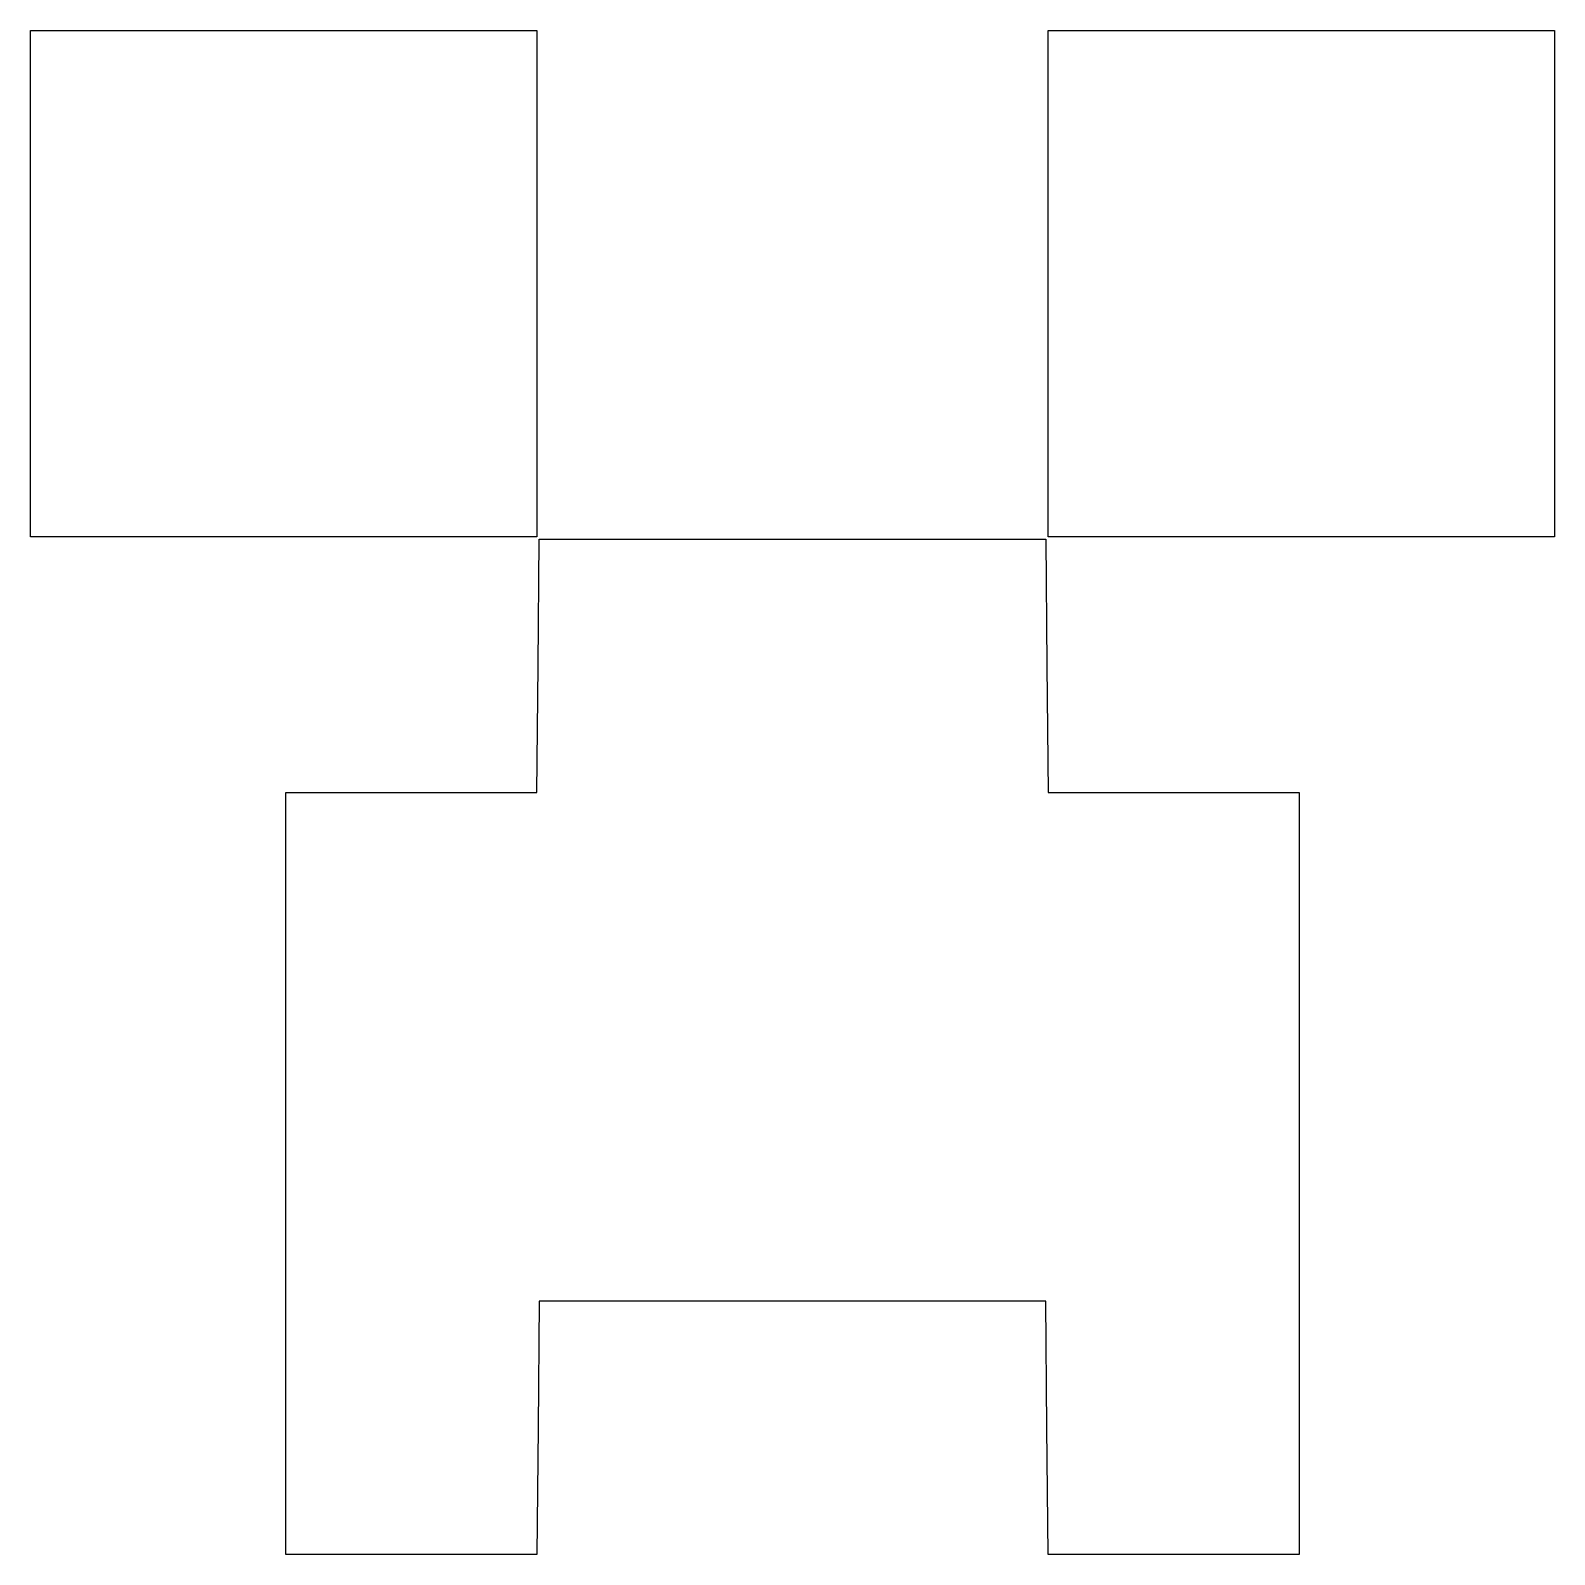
# Model space of a CAD drawing. Extents: x 0 to 96, y 0 to 96.
import ezdxf

# ---------------------------------------------------------------- set-up
doc = ezdxf.new("R2010")
doc.units = 0
doc.layers.get('0').update_dxf_attribs({"linetype": 'CONTINUOUS'})

msp = doc.modelspace()

# ---------------------------------------------------------------- linework, layer by layer
at = {"color": 7}
for points in [[(0, 80.01), (0, 95.955556), (15.945556, 95.955556), (31.891111, 95.955556), (31.891111, 80.01), (31.891111, 64.064444), (15.945556, 64.064444), (0, 64.064444), (0, 80.01), (0, 80.01)], [(64.064444, 80.01), (64.064444, 95.955556), (80.01, 95.955556), (95.955556, 95.955556), (95.955556, 80.01), (95.955556, 64.064444), (80.01, 64.064444), (64.064444, 64.064444), (64.064444, 80.01), (64.064444, 80.01)], [(16.086667, 23.988889), (16.086667, 47.977778), (23.984494, 47.977778), (31.88232, 47.977778), (31.957272, 55.950556), (32.032222, 63.923333), (47.977778, 63.923333), (63.923333, 63.923333), (63.998283, 55.950556), (64.073236, 47.977778), (71.971061, 47.977778), (79.868889, 47.977778), (79.868889, 23.988889), (79.868889, 0), (71.971061, 0), (64.073236, 0), (63.998283, 7.972778), (63.923333, 15.945556), (47.977778, 15.945556), (32.032222, 15.945556), (31.957272, 7.972778), (31.88232, 0), (23.984494, 0), (16.086667, 0), (16.086667, 23.988889), (16.086667, 23.988889)]]:
    msp.add_lwpolyline(points, dxfattribs=at)

doc.saveas('drawing.dxf')
